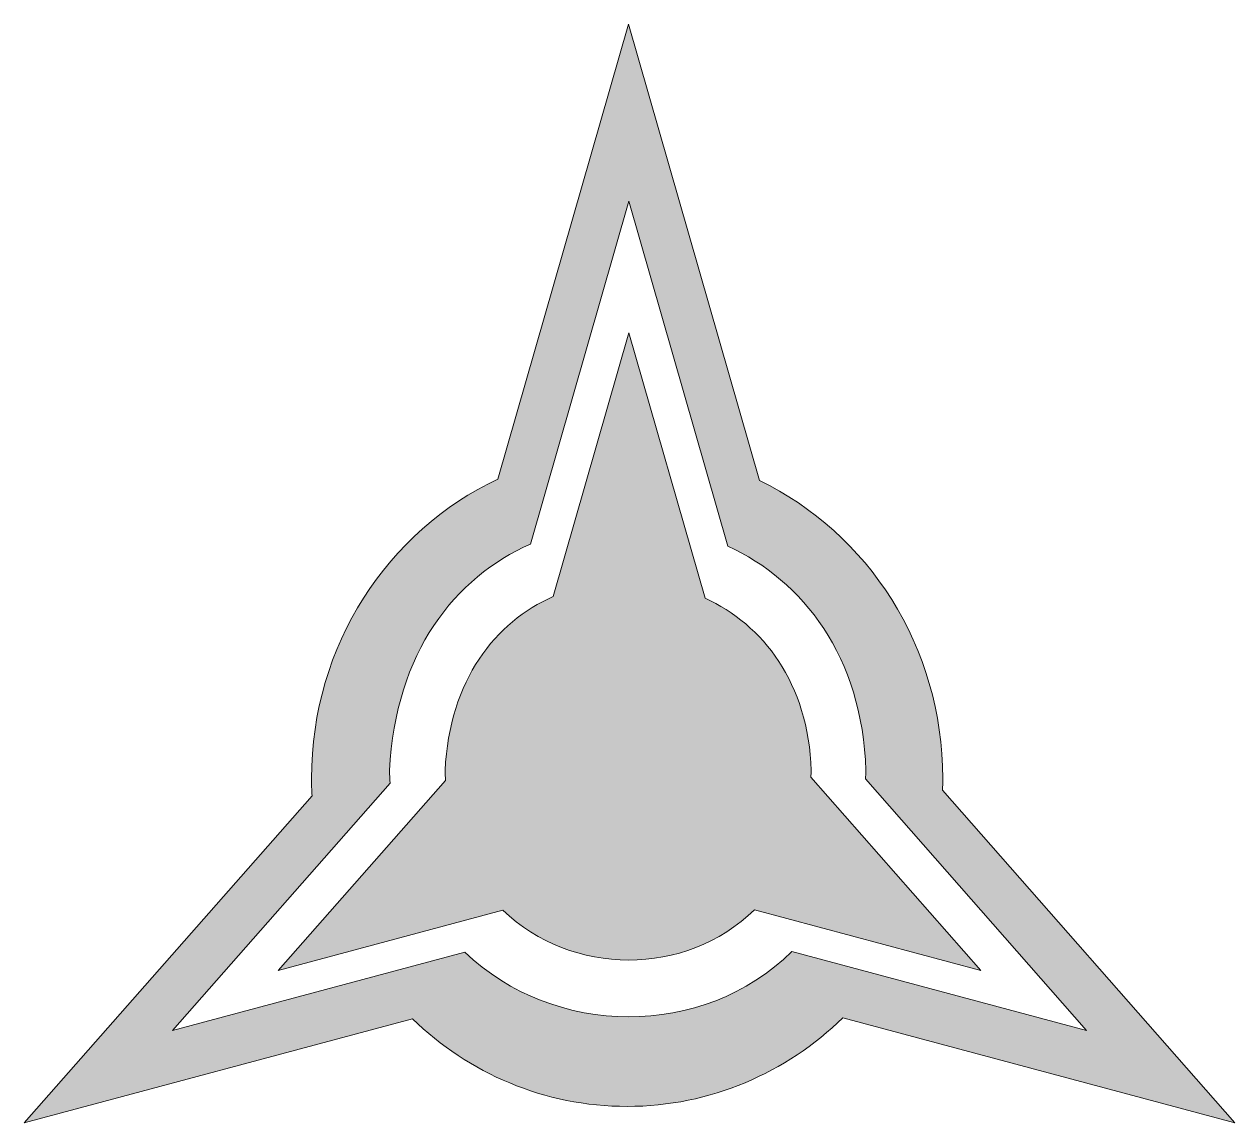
# Model space of a CAD drawing. Header units: millimetres. Extents: x 33 to 188, y 95 to 236.
import ezdxf

# ---------------------------------------------------------------- set-up
doc = ezdxf.new("R2010")
doc.units = ezdxf.units.MM
doc.header["$MEASUREMENT"] = 0
doc.layers.add('_U+56FE_U+5C42 1', color=7, linetype='Continuous')

msp = doc.modelspace()

# ---------------------------------------------------------------- hatches: boundary and pattern name
at = {"layer": '_U+56FE_U+5C42 1', "true_color": 0xffffff}
h = msp.add_hatch(color=7, dxfattribs=at)
h.dxf.hatch_style = 2
edge = h.paths.add_edge_path()
edge.add_spline(control_points=[(110.36, 97.42), (99.77, 97.42), (90.14, 101.66), (82.95, 108.6), (82.95, 108.6), (33.41, 95.33), (33.41, 95.33), (33.41, 95.33), (70.14, 137.06), (70.14, 137.06), (70.1, 137.79), (70.08, 138.53), (70.08, 139.27), (70.08, 156.28), (79.85, 170.92), (93.87, 177.47), (93.87, 177.47), (110.53, 235.52), (110.53, 235.52), (110.53, 235.52), (127.25, 177.28), (127.25, 177.28), (141.06, 170.64), (150.64, 156.12), (150.64, 139.27), (150.64, 138.76), (150.63, 138.26), (150.61, 137.76), (150.61, 137.76), (187.92, 95.33), (187.92, 95.33), (187.92, 95.33), (137.9, 108.73), (137.9, 108.73), (130.69, 101.71), (121.01, 97.42), (110.36, 97.42)], knot_values=[0, 0, 0, 0, 1, 1, 1, 2, 2, 2, 3, 3, 3, 4, 4, 4, 5, 5, 5, 6, 6, 6, 7, 7, 7, 8, 8, 8, 9, 9, 9, 10, 10, 10, 11, 11, 11, 12, 12, 12, 12], degree=3, periodic=1)
edge = h.paths.add_edge_path()
edge.add_spline(control_points=[(131.39, 117.19), (131.39, 117.19), (168.97, 107.12), (168.97, 107.12), (168.97, 107.12), (140.77, 139.2), (140.77, 139.2), (140.79, 139.56), (140.82, 139.92), (140.84, 140.29), (140.36, 154.87), (132.82, 164.5), (123.2, 168.92), (123.2, 168.92), (110.56, 212.94), (110.56, 212.94), (110.56, 212.94), (98.01, 169.18), (98.01, 169.18), (88.4, 164.94), (80.78, 155.39), (80.03, 140.29), (80.05, 139.74), (80.08, 139.2), (80.12, 138.67), (80.12, 138.67), (52.35, 107.12), (52.35, 107.12), (52.35, 107.12), (89.63, 117.11), (89.63, 117.11), (101.07, 106.18), (120.02, 105.97), (131.39, 117.19)], knot_values=[0, 0, 0, 0, 1, 1, 1, 2, 2, 2, 3, 3, 3, 4, 4, 4, 5, 5, 5, 6, 6, 6, 7, 7, 7, 8, 8, 8, 9, 9, 9, 10, 10, 10, 11, 11, 11, 11], degree=3, periodic=1)
h = msp.add_hatch(color=7, dxfattribs=at)
h.dxf.hatch_style = 2
edge = h.paths.add_edge_path()
edge.add_spline(control_points=[(126.6, 122.51), (126.6, 122.51), (155.49, 114.77), (155.49, 114.77), (155.49, 114.77), (133.81, 139.43), (133.81, 139.43), (133.83, 139.71), (133.84, 139.99), (133.86, 140.27), (133.49, 151.48), (127.7, 158.88), (120.3, 162.28), (120.3, 162.28), (110.59, 196.12), (110.59, 196.12), (110.59, 196.12), (100.93, 162.48), (100.93, 162.48), (93.55, 159.22), (87.69, 151.88), (87.12, 140.27), (87.13, 139.85), (87.15, 139.43), (87.18, 139.02), (87.18, 139.02), (65.84, 114.77), (65.84, 114.77), (65.84, 114.77), (94.5, 122.45), (94.5, 122.45), (103.28, 114.05), (117.85, 113.89), (126.6, 122.51)], knot_values=[0, 0, 0, 0, 1, 1, 1, 2, 2, 2, 3, 3, 3, 4, 4, 4, 5, 5, 5, 6, 6, 6, 7, 7, 7, 8, 8, 8, 9, 9, 9, 10, 10, 10, 11, 11, 11, 11], degree=3, periodic=1)

# ---------------------------------------------------------------- linework, layer by layer
at = {"layer": '_U+56FE_U+5C42 1', "lineweight": 0}
for points, knots in [([(110.36, 97.42), (99.77, 97.42), (90.14, 101.66), (82.95, 108.6), (82.95, 108.6), (33.41, 95.33), (33.41, 95.33), (33.41, 95.33), (70.14, 137.06), (70.14, 137.06), (70.1, 137.79), (70.08, 138.53), (70.08, 139.27), (70.08, 156.28), (79.85, 170.92), (93.87, 177.47), (93.87, 177.47), (110.53, 235.52), (110.53, 235.52), (110.53, 235.52), (127.25, 177.28), (127.25, 177.28), (141.06, 170.64), (150.64, 156.12), (150.64, 139.27), (150.64, 138.76), (150.63, 138.26), (150.61, 137.76), (150.61, 137.76), (187.92, 95.33), (187.92, 95.33), (187.92, 95.33), (137.9, 108.73), (137.9, 108.73), (130.69, 101.71), (121.01, 97.42), (110.36, 97.42)], [0, 0, 0, 0, 1, 1, 1, 2, 2, 2, 3, 3, 3, 4, 4, 4, 5, 5, 5, 6, 6, 6, 7, 7, 7, 8, 8, 8, 9, 9, 9, 10, 10, 10, 11, 11, 11, 12, 12, 12, 12]), ([(131.39, 117.19), (131.39, 117.19), (168.97, 107.12), (168.97, 107.12), (168.97, 107.12), (140.77, 139.2), (140.77, 139.2), (140.79, 139.56), (140.82, 139.92), (140.84, 140.29), (140.36, 154.87), (132.82, 164.5), (123.2, 168.92), (123.2, 168.92), (110.56, 212.94), (110.56, 212.94), (110.56, 212.94), (98.01, 169.18), (98.01, 169.18), (88.4, 164.94), (80.78, 155.39), (80.03, 140.29), (80.05, 139.74), (80.08, 139.2), (80.12, 138.67), (80.12, 138.67), (52.35, 107.12), (52.35, 107.12), (52.35, 107.12), (89.63, 117.11), (89.63, 117.11), (101.07, 106.18), (120.02, 105.97), (131.39, 117.19)], [0, 0, 0, 0, 1, 1, 1, 2, 2, 2, 3, 3, 3, 4, 4, 4, 5, 5, 5, 6, 6, 6, 7, 7, 7, 8, 8, 8, 9, 9, 9, 10, 10, 10, 11, 11, 11, 11]), ([(126.6, 122.51), (126.6, 122.51), (155.49, 114.77), (155.49, 114.77), (155.49, 114.77), (133.81, 139.43), (133.81, 139.43), (133.83, 139.71), (133.84, 139.99), (133.86, 140.27), (133.49, 151.48), (127.7, 158.88), (120.3, 162.28), (120.3, 162.28), (110.59, 196.12), (110.59, 196.12), (110.59, 196.12), (100.93, 162.48), (100.93, 162.48), (93.55, 159.22), (87.69, 151.88), (87.12, 140.27), (87.13, 139.85), (87.15, 139.43), (87.18, 139.02), (87.18, 139.02), (65.84, 114.77), (65.84, 114.77), (65.84, 114.77), (94.5, 122.45), (94.5, 122.45), (103.28, 114.05), (117.85, 113.89), (126.6, 122.51)], [0, 0, 0, 0, 1, 1, 1, 2, 2, 2, 3, 3, 3, 4, 4, 4, 5, 5, 5, 6, 6, 6, 7, 7, 7, 8, 8, 8, 9, 9, 9, 10, 10, 10, 11, 11, 11, 11])]:
    msp.add_open_spline(points, degree=3, knots=knots, dxfattribs=at)

doc.saveas('drawing.dxf')
